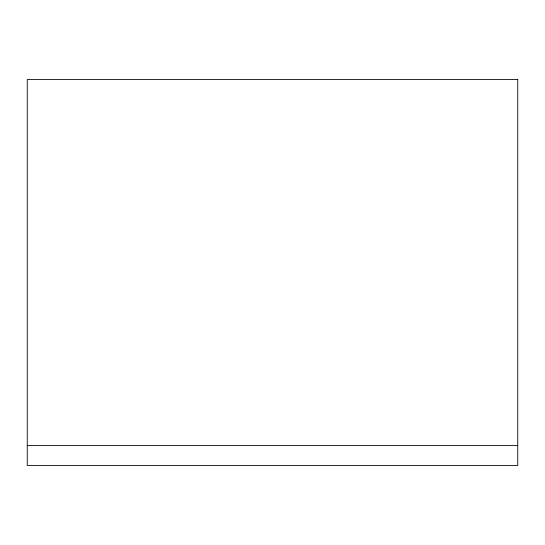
<?xml version="1.0" encoding="UTF-8"?>
<svg xmlns="http://www.w3.org/2000/svg" width="545" height="545" viewBox="0 0 545 545"><rect width="100%" height="100%" fill="white"/><g stroke="black" fill="none" stroke-linecap="round" stroke-linejoin="round"><path stroke-width="0.82" d="M27.25 445.585L517.75 445.585M517.75 79.502L27.25 79.502L27.25 465.498L517.75 465.498L517.75 79.502"/></g></svg>
